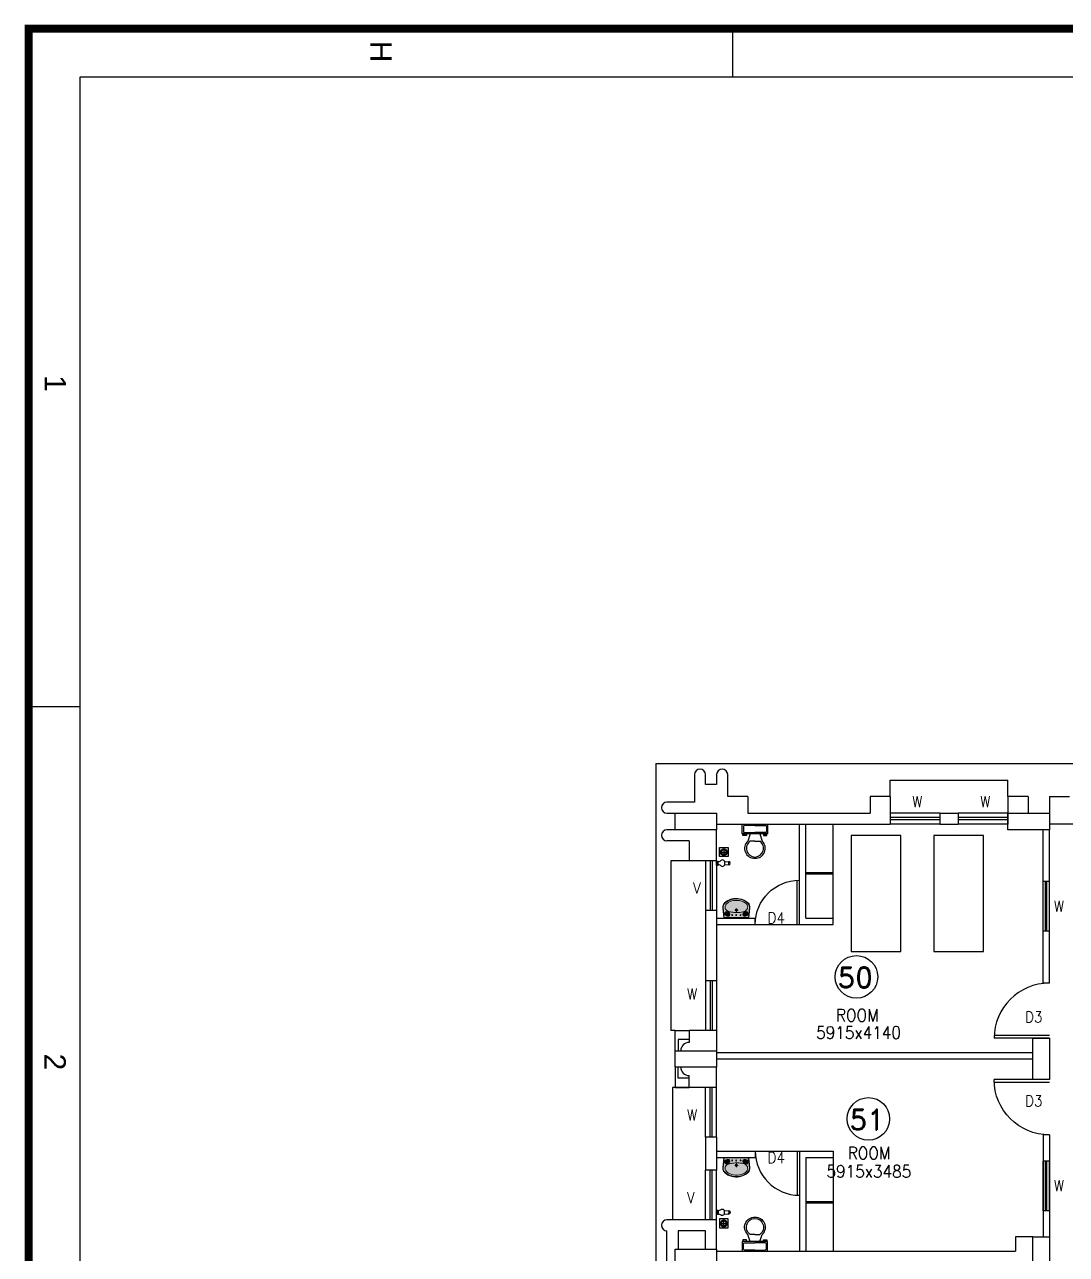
# Model space of a CAD drawing. Extents: x 10161149 to 10263331, y -3696053 to -3547728.
# Drawn here: x 10161149 to 10180030, y -3570020 to -3547728 of the extents above; entities that cross this region are included whole.
import ezdxf
from ezdxf.enums import TextEntityAlignment as Align

# ---------------------------------------------------------------- set-up
doc = ezdxf.new("R2010")
doc.units = 0
doc.header["$MEASUREMENT"] = 0
doc.linetypes.add('DASHED', pattern=[0.75, 0.5, -0.25])
for name, color, linetype in [('25', 6, 'CONTINUOUS'), ('35', 1, 'CONTINUOUS'), ('5', 3, 'CONTINUOUS'), ('COL', 2, 'CONTINUOUS'), ('DAS', 1, 'DASHED'), ('dim1', 5, 'CONTINUOUS'), ('DOOR', 31, 'CONTINUOUS'), ('EWC', 5, 'CONTINUOUS'), ('Exi. Walls', 170, 'CONTINUOUS'), ('floor trap', 9, 'CONTINUOUS'), ('Furn-Hat', 145, 'CONTINUOUS'), ('tap', 8, 'CONTINUOUS'), ('TITLE', 7, 'CONTINUOUS'), ('Toi-Euip', 8, 'CONTINUOUS'), ('TXW', 6, 'CONTINUOUS'), ('Window', 4, 'CONTINUOUS')]:
    doc.layers.add(name, color=color, linetype=linetype)
doc.layers.add('toi-fix', color=46, linetype='CONTINUOUS', lineweight=18)
doc.styles.add('RD', font='ROMAND')
doc.styles.add('ROMANS', font='arial.ttf')
doc.styles.get("Standard").update_dxf_attribs({"font": 'romans.shx'})

# ---------------------------------------------------------------- blocks, each defined once
blk = doc.blocks.new('WINP')
at = {"layer": 'Window'}
for p, q in [((0, 6.365134114227902e-16), (0, 1.000000000000001)), ((0, 1.000000000000001), (1, 1.000000000000001)), ((1, 3.916463507669389e-16), (1, 1.000000000000001)), ((0, 0.6000000000000001), (1, 0.6000000000000001)), ((-3.67327696038089e-17, 0.4), (1, 0.4)), ((0, 6.106226635438361e-16), (1, 6.106226635438361e-16))]:
    blk.add_line(p, q, dxfattribs=at)
blk = doc.blocks.new('DOORP')
at = {"layer": 'DOOR'}
for p, q in [((0, 0), (0, 1)), ((0.05, -1.224335303279256e-17), (0.05, 0.998749217771909))]:
    blk.add_line(p, q, dxfattribs=at)
at = {"layer": 'DOOR', "color": 145}
blk.add_arc((0, 0), 0.9999999999999999, 0, 90, dxfattribs=at)
blk = doc.blocks.new('A$C70ED7303')
at = {"layer": 'EWC', "color": 11}
for p, q in [((6.000533403494046e-12, -5.223975000327347e-05), (228.9619500003755, 0)), ((228.9619500003755, 0), (228.9619898020285, -174.4472000007208)), ((-228.9619500003635, -0.0001044803581799423), (6.000533403494046e-12, -5.223975000327347e-05)), ((-228.9619101987105, -174.4473044802209), (-228.9619500003635, -0.0001044803581799423)), ((228.9619898020285, -174.4472000007208), (-228.9619101987105, -174.4473044802209)), ((-218.05900746341, -207.1561569677045), (-218.0590024881497, -185.3502569683922)), ((-218.0590024881497, -185.3502569683922), (-174.4472024879159, -185.3502669189127)), ((-152.6413074630592, -207.1561718934853), (-218.05900746341, -207.1561569677045)), ((-207.1560201495432, -43.61190945515501), (-207.1560400501551, -130.8355094559445)), ((3.482639873197968e-05, -21.80605672033238), (-185.350115174166, -21.80601443104926)), ((-185.3501450252985, -152.6414144305172), (4.97526626119793e-06, -152.6414567206585)), ((-174.4472024879159, -185.3502669189127), (-174.4472000005003, -174.4473169188006)), ((-152.6413000003834, -174.4473218940608), (-152.6413074630592, -207.1561718934853)), ((-87.2236000000326, -174.447336819788), (-130.835429851828, -305.2827268696471)), ((3.482639873197968e-05, -21.80605672033238), (185.3501848269635, -21.80609900956186)), ((185.3501549754019, -152.641499009888), (4.97526626119793e-06, -152.6414567206585)), ((87.22359999961552, -174.4473766210119), (130.8353701487169, -305.2827865718585)), ((152.6412999999663, -174.4473915467927), (152.6412925372904, -207.1562415470753)), ((152.6412925372904, -207.1562415470753), (218.0589925376412, -207.1562564728561)), ((174.4471975126676, -185.3503465221114), (174.4472000000832, -174.4473965220529)), ((218.0589975129014, -185.3503564726319), (174.4471975126676, -185.3503465221114)), ((207.1560798518202, -43.61200398499268), (207.1560599507791, -130.835603984924)), ((218.0589925376412, -207.1562564728561), (218.0589975129014, -185.3503564726319)), ((-2.985155555634833e-05, -305.2827567202969), (-87.22362985159415, -305.2827368193095)), ((-2.985155555634833e-05, -305.2827567202969), (87.22357014848305, -305.282776621338))]:
    blk.add_line(p, q, dxfattribs=at)
for centre, major_axis, ratio, start_param, end_param in [((-188.0758570270506, -40.88617630902949), (13.62868786281259, -13.6286878628126), 0.9999999999849358, 2.214297248441547, 4.06888760253254), ((-188.075878172014, -133.5612513089901), (-13.62868786267857, -13.62868786267857), 0.9999999999935435, 5.355889867147175, 7.21048025609695), ((188.075917973679, -40.88626213108898), (13.62868786270283, -13.62868786270283), 0.9999999999824736, 0.6435009215914542, 2.498091275722788), ((188.0758968287157, -133.5613371319614), (-13.62868786272288, -13.62868786272288), 0.999999999994773, 0.6435009216339579, 2.498091310531587), ((-6.597821742008861, -436.1939729333156), (-127.6186902064172, -127.6186902064172), 0.9999999999989089, 4.686238771682319, 7.105145593641857), ((4.660018350247302, -435.4684103490054), (-112.6755550089313, -112.6755550089313), 0.9999999999990596, 4.541601543380946, 7.039318332197435), ((6.597702302305869, -436.1939759442706), (55.82237786120704, -171.6301905548494), 0.999999999998003, -0.3510187783968819, 2.067888042971704), ((-4.660137459553539, -435.4684082226125), (-112.675555008913, -112.675555008913), 0.9999999999995896, 0.8146628454771299, 3.312379633780082)]:
    blk.add_ellipse(centre, major_axis=major_axis, ratio=ratio, start_param=start_param, end_param=end_param, dxfattribs=at)
blk = doc.blocks.new('A$C0B5D0E53')
at = {"layer": 'tap', "color": 7}
for p, q in [((4.445435479283333e-05, 10.573620531708), (4.445435479283333e-05, 46.57346889621112)), ((4.445435479283333e-05, 46.57346889621112), (15.33337778772693, 46.57346889621112)), ((4.445435479283333e-05, 10.573620531708), (12.26671112101758, 10.57362053173711)), ((1.313357532024384, 45.04013556288555), (12.26671112101758, 45.04013556282734)), ((1.313357532024384, 12.10695386503357), (12.26671112101758, 12.10695386506268)), ((12.26671112101758, 10.57362053173711), (12.26671112101758, 46.57346889621112)), ((12.26671112101758, 10.67449791912804), (15.33337778766872, 10.67449791912804)), ((15.33337778766872, 10.67449791912804), (15.33337778772693, 46.57346889621112)), ((70.46607059543021, 45.3894145906379), (70.46607059543021, 11.85855222473037)), ((70.46607059543021, 40.97643249385874), (110.4971573225339, 44.70813547211583)), ((70.46607059543021, 16.17337361033424), (110.4971573225339, 12.22622628035606))]:
    blk.add_line(p, q, dxfattribs=at)
for centre, radius, start, end in [((2.52512851805659, 42.6731447855127), 2.659141640242157, 117.1099859102527, 161.7293408083483), ((2.52512851805659, 14.47394464240642), 2.659141640242157, 198.2706591916517, 242.8900140897473), ((8.139797557203565, 99.01944512792397), 56.16958083069882, 277.3580195587247, 310.421448851638), ((8.139797557203565, -41.77147831249749), 56.16958083069882, 49.57855114836194, 82.64198044127528), ((51.58583425759571, 36.69512989392388), 20.78590653689016, 24.72590983288771, 109.7543864605254), ((51.58583425759571, 20.5528369214444), 20.78590653689016, 250.2456135394746, 335.2740901671123), ((93.94008850597311, 28.46718087626505), 17.70308896633964, 301.8025015126058, 58.51861328581403), ((103.4522476165439, 28.46718087626505), 17.70308896633964, 293.4499636006171, 66.55003639938285)]:
    blk.add_arc(centre, radius, start, end, dxfattribs=at)
blk = doc.blocks.new('FT')
at = {"layer": 'floor trap', "color": 7}
for p, q in [((0, 40), (10.02494297996163, 40)), ((16.27494043242186, 40), (63.77492107115686, 40)), ((40.00608740579337, 16.25001715589315), (40.00608740579337, 63.74998284415342)), ((70.02491852361709, 40), (80, 40))]:
    blk.add_line(p, q, dxfattribs=at)
at = {"layer": 'floor trap', "color": 7, "ltscale": 100}
blk.add_lwpolyline([(80, 0), (0, 0), (0, 80), (80, 80)], close=True, dxfattribs=at)
at = {"layer": 'floor trap', "color": 7}
for radius in [29.99998777179615, 23.74999031933862, 21.87499108360136]:
    blk.add_circle((40.02493075169623, 40), radius, dxfattribs=at)
blk = doc.blocks.new('2')
at = {"layer": 'Furn-Hat'}
h = blk.add_hatch(color=200, dxfattribs=at)
h.set_gradient(color1=(176, 43, 238), color2=(222, 165, 248), one_color=1, tint=0.8100000023841858, name='SPHERICAL')
edge = h.paths.add_edge_path()
edge.add_ellipse((0.8267640947692553, 2.392495704742427), major_axis=(-0.0007236475456764727, 2.742273126066722), ratio=0.9999999990629688, start_angle=253.133332508505, end_angle=282.8458406847805)
edge.add_ellipse((0.6630729226432767, 2.276193694921491), major_axis=(0.001656458150426986, 2.869614795131969), ratio=0.9999999990619997, start_angle=226.9131471183794, end_angle=256.3530191583038, ccw=False)
edge.add_ellipse((1.974287773812164, 1.028560488598729), major_axis=(-0.0008307138277021746, 1.059833342311705), ratio=0.9999999990610006, start_angle=191.403028128364, end_angle=227.6151033209692, ccw=False)
edge.add_ellipse((1.948454743358515, 0.7876498658231792), major_axis=(-0.0008800421235206901, 0.8324114635515649), ratio=0.9999999990456756, start_angle=172.9435319978286, end_angle=196.700257022958, ccw=False)
edge.add_line((1.847068460661895, -0.03856465883333682), (1.305489050196229e-11, 0.1684642357401089))
edge.add_ellipse((-0.1456945498611115, 0.367373850049773), major_axis=(-3.748385084114117e-05, 0.246560205976677), ratio=0.9999999990620736, start_angle=216.212801868764, end_angle=239.0995381607533)
edge.add_line((0.06588833896817294, 0.2407854712776363), (1.914284635255089, 0.03360774606685474))
edge.add_ellipse((1.9842763607532, 0.8116841965562993), major_axis=(-0.0003026420907432173, 0.7812180955650045), ratio=0.9999999990578347, start_angle=174.8376071332009, end_angle=213.1866739082384)
edge.add_ellipse((1.819331479579188, 1.237025875637611), major_axis=(-0.001108405592560774, 1.231098520824583), ratio=0.9999999990620768, start_angle=208.7338597658249, end_angle=238.1069393047961)
edge.add_ellipse((1.346593281843455, 1.893037239799565), major_axis=(-0.001799171285892815, 2.002596256427108), ratio=0.9999999990640592, start_angle=229.2631274270791, end_angle=252.9591426706804)
edge.add_ellipse((0.4519323219943397, 2.434582386130745), major_axis=(-0.0001307357291535463, 3.027336191905829), ratio=0.9999999990627662, start_angle=248.1478283175062, end_angle=293.8024620768662)
edge.add_ellipse((0.6746609348468506, 2.610167817587307), major_axis=(0.0002834522696187403, 2.753594745255368), ratio=0.9999999990631827, start_angle=292.3385592313138, end_angle=313.7885831911514)
edge.add_ellipse((1.960015433471625, 3.884758947605513), major_axis=(0.00113659472365721, 0.944190026248696), ratio=0.9999999990617516, start_angle=311.9794650896607, end_angle=362.8451795209185)
edge.add_line((1.914283541585528, 4.827841495165828), (0.06136696240423878, 4.620156257303663))
edge.add_ellipse((-0.2229403835695487, 4.442855920383941), major_axis=(0.0002468031325943121, 0.3350612118434335), ratio=0.9999999990645089, start_angle=301.9907790414172, end_angle=318.3315752779819)
edge.add_line((-1.032356854441495e-06, 4.692984131874746), (1.847067333585793, 4.900013869332374))
edge.add_ellipse((1.978719596241342, 3.914083560073994), major_axis=(-0.0002056846963521793, 0.9946812810298433), ratio=0.9999999990624655, start_angle=311.37128657993907, end_angle=367.5939230084927, ccw=False)
edge.add_ellipse((0.597236823227959, 2.544288509303979), major_axis=(-0.0008602356537908236, 2.939005227523768), ratio=0.9999999990625293, start_angle=278.9602710234773, end_angle=313.5986950556329, ccw=False)
h = blk.add_hatch(color=200, dxfattribs=at)
h.set_gradient(color1=(176, 43, 238), color2=(222, 165, 248), one_color=1, tint=0.8100000023841858, name='INVCYLINDER')
edge = h.paths.add_edge_path()
edge.add_ellipse((-0.1456945498611115, 0.367373850049773), major_axis=(-3.748385084114117e-05, 0.246560205976677), ratio=0.9999999990620736, start_angle=239.0995381607533, end_angle=258.8461705530769, ccw=False)
edge.add_line((0.06588833896817294, 0.2407854712776363), (-1.817567479855953e-08, 0.2481705758369981))
edge.add_line((-1.817683894110224e-08, 0.2481705758369981), (-1.014179766096319e-06, 4.613277791777856))
edge.add_line((-1.014178601943101e-06, 4.613277791777856), (0.06136696240307454, 4.620156257303662))
edge.add_ellipse((-0.2229403835695487, 4.442855920383941), major_axis=(0.0002468031325943121, 0.3350612118434335), ratio=0.9999999990645089, start_angle=279.6211807231378, end_angle=301.9907790414172, ccw=False)
edge.add_line((0.1074492131117877, 4.498612451816211), (0.09621571904422305, 0.3197150809712213))
h = blk.add_hatch(color=201, dxfattribs=at)
h.set_gradient(color1=(213, 142, 246), color2=(222, 165, 248), one_color=1, tint=0.8100000023841858, name='SPHERICAL')
edge = h.paths.add_edge_path()
edge.add_ellipse((-0.2229403835695487, 4.442855920383941), major_axis=(0.0002468031325943121, 0.3350612118434335), ratio=0.9999999990645089, start_angle=279.6211807231379, end_angle=301.9907790414172)
edge.add_line((0.06136696240307454, 4.620156257340915), (1.914283541584364, 4.82784149520308))
edge.add_ellipse((1.960015433471625, 3.884758947605513), major_axis=(0.00113659472365721, 0.944190026248696), ratio=0.9999999990617516, start_angle=311.97946508966066, end_angle=362.8451795209184, ccw=False)
edge.add_ellipse((0.6746609348468506, 2.610167817587307), major_axis=(0.0002834522696187403, 2.753594745255368), ratio=0.9999999990631827, start_angle=292.3385592313138, end_angle=313.78858319115136, ccw=False)
edge.add_ellipse((0.4519323219943397, 2.434582386130745), major_axis=(-0.0001307357291535463, 3.027336191905829), ratio=0.9999999990627662, start_angle=248.1478283175062, end_angle=293.8024620768662, ccw=False)
edge.add_ellipse((1.346593281843455, 1.893037239799565), major_axis=(-0.001799171285892815, 2.002596256427108), ratio=0.9999999990640592, start_angle=229.263127427079, end_angle=252.9591426706804, ccw=False)
edge.add_ellipse((1.819331479579188, 1.237025875637611), major_axis=(-0.001108405592560774, 1.231098520824583), ratio=0.9999999990620768, start_angle=208.7338597658249, end_angle=238.1069393047961, ccw=False)
edge.add_ellipse((1.9842763607532, 0.8116841965562993), major_axis=(-0.0003026420907432173, 0.7812180955650045), ratio=0.9999999990578347, start_angle=174.8376071332009, end_angle=213.1866739082384, ccw=False)
edge.add_line((1.914284635263238, 0.03360774602960204), (0.06588833897632207, 0.2407854712403836))
edge.add_ellipse((-0.1456945498611115, 0.367373850049773), major_axis=(-3.748385084114117e-05, 0.246560205976677), ratio=0.9999999990620736, start_angle=239.0995381607533, end_angle=258.8461705530769)
edge.add_line((0.09621571904305891, 0.3197150810084741), (0.1074492131106235, 4.498612451816211))
edge = h.paths.add_edge_path(flags=16)
edge.add_ellipse((0.5440112942867033, 1.676973877923857), major_axis=(0.0001644378686326989, 0.06430142401346688), ratio=0.999999999067603, start_angle=0, end_angle=360, ccw=False)
edge = h.paths.add_edge_path(flags=16)
edge.add_ellipse((0.7477191815481062, 0.7697627848408524), major_axis=(0.0009286149019000473, 0.4922084943011129), ratio=0.9999999990635076, start_angle=372.9151485620009, end_angle=415.0496132851219)
edge.add_ellipse((0.6617962966989751, 0.9285495261124641), major_axis=(5.631572358934797e-05, 0.3403534243817149), ratio=0.9999999990651804, start_angle=68.65335779280646, end_angle=118.0902800588127)
edge.add_ellipse((1.549701344020648, 1.191119032578847), major_axis=(-0.003142874449099792, 1.26116482042162), ratio=0.9999999990609326, start_angle=109.4436355180285, end_angle=129.2589803543521)
edge.add_ellipse((0.7599829847309743, 0.4839748684711225), major_axis=(-8.636125538440276e-05, 0.2070603956562448), ratio=0.9999999990667291, start_angle=116.7851616797295, end_angle=207.4853031237518)
edge.add_ellipse((0.6765025765020423, 0.8403388304285098), major_axis=(0.002632051141824525, 0.5689389002567135), ratio=0.9999999990659518, start_angle=198.6154872184709, end_angle=235.2981651282966)
edge.add_ellipse((1.005036984517002, 0.6279357789478635), major_axis=(-1.466522026661179e-05, 0.1785550861087259), ratio=0.9999999990636369, start_angle=230.4595068296146, end_angle=309.5311198403203)
edge.add_arc((1.204615538449949, 0.8012620577982958), 0.08595398307699645, 143.8926271132418, 223.9597004996387, ccw=False)
edge.add_arc((1.214543142061671, 0.8157258487142021), 0.08723186958271077, 59.67127319993671, 155.4895676239624, ccw=False)
edge.add_ellipse((2.732803108613198, 1.671795867422889), major_axis=(0.0008780533624863963, 1.668205676267844), ratio=0.9999999990637894, start_angle=108.7156342934096, end_angle=120.4399420368261)
edge.add_ellipse((2.027698127108367, 1.148169141749225), major_axis=(0.0004944713530120866, 0.8006716813286798), ratio=0.999999999063495, start_angle=113.65407277174, end_angle=156.3424427328877)
edge.add_ellipse((1.913386139297135, 1.338817229906398), major_axis=(-0.0004982425085876948, 0.9468329574941902), ratio=0.999999999059805, start_angle=167.3152340882158, end_angle=194.3844194307023)
edge.add_ellipse((1.732621604001828, 1.610669880288017), major_axis=(0.002391630836978232, 1.259711035371299), ratio=0.9999999990628898, start_angle=199.4141846837372, end_angle=242.3112939225269)
edge.add_ellipse((0.7267676789537084, 2.299990627469775), major_axis=(0.0001011052003610125, 2.474958749739218), ratio=0.9999999990624516, start_angle=238.9459505242081, end_angle=269.4836152287846)
edge.add_ellipse((0.2328663176533418, 2.477130294891351), major_axis=(0.0004071034084577134, 2.975457391706868), ratio=0.9999999990639052, start_angle=266.1624642992974, end_angle=294.5971415108575)
edge.add_ellipse((1.640646417415915, 3.199122887404897), major_axis=(-0.002089227381880892, 1.396704680691564), ratio=0.9999999990631531, start_angle=291.6010737936614, end_angle=328.0539774746343)
edge.add_ellipse((1.997707925844213, 3.786499866808081), major_axis=(-7.261423017349723e-05, 0.7093823778531407), ratio=0.9999999990631286, start_angle=327.5860853092655, end_angle=383.2162034276088)
edge.add_ellipse((2.181581453628808, 3.443257223109039), major_axis=(0.0002193765154406863, 1.097832725397983), ratio=0.9999999990629432, start_angle=384.9893341861172, end_angle=432.0066295985881)
edge.add_arc((1.206823593429514, 4.059579771200438), 0.07731725744414794, 202.0693334113683, 284.8477376471978, ccw=False)
edge.add_arc((1.204614790057754, 4.08118223138364), 0.0859539830772522, 136.040325646629, 216.1073990336454, ccw=False)
edge.add_ellipse((1.005036157029909, 4.254508419113472), major_axis=(1.459302533040202e-05, 0.1785550861146413), ratio=0.9999999990636274, start_angle=230.4688831401729, end_angle=309.5404961508785)
edge.add_ellipse((0.6765018459446752, 4.042105217764397), major_axis=(-0.002632442609596036, 0.5689388984455336), ratio=0.9999999990659523, start_angle=304.7018215952177, end_angle=341.3844995050433)
edge.add_ellipse((0.7599820915460592, 4.398469217719746), major_axis=(-0.0002864324686673862, 0.2070602155518634), ratio=0.99999999905984, start_angle=332.4115670789097, end_angle=423.1117085231481)
edge.add_ellipse((1.549700773539005, 3.691325414033857), major_axis=(0.01145990734935846, 1.261116668865441), ratio=0.9999999990522932, start_angle=411.1189014428681, end_angle=430.9342462788889)
edge.add_ellipse((0.6617956063933698, 3.953894515337668), major_axis=(-5.644059695783783e-05, 0.3403534243610302), ratio=0.9999999990651818, start_angle=61.90972506657158, end_angle=111.3466473325778)
edge.add_ellipse((0.7477184187832763, 4.112681295873839), major_axis=(0.002649442716511489, 0.4922022395709495), ratio=0.999999999059398, start_angle=125.366919286039, end_angle=167.501384009786)
edge.add_ellipse((0.7266626446649911, 3.939091143759213), major_axis=(-0.0003037956885879723, 0.3187758569998386), ratio=0.9999999990641106, start_angle=163.9108470862224, end_angle=209.8662887582609)
edge.add_ellipse((1.142843469451407, 3.587180979216724), major_axis=(-0.001652690773774725, 0.2680569564323125), ratio=0.9999999990657645, start_angle=387.91826916600223, end_angle=433.26073856533606, ccw=False)
edge.add_ellipse((1.06504138375888, 3.768087578306224), major_axis=(-7.937914170762439e-06, 0.07390530046687428), ratio=0.9999999990641388, start_angle=281.3136026867552, end_angle=401.69548867060246, ccw=False)
edge.add_ellipse((2.181581453628808, 3.443257223109039), major_axis=(0.0002193765154406863, 1.097832725397983), ratio=0.9999999990629432, start_angle=432.0066295985881, end_angle=441.9912440748598)
edge.add_ellipse((3.972761201480336, 2.888033351378783), major_axis=(-0.003374182949954969, 2.964165605787279), ratio=0.9999999990713982, start_angle=436.1080481764549, end_angle=445.7026934827687)
edge.add_ellipse((8.303598952381945, 2.398939038703496), major_axis=(0.0008588796118979478, 7.321221362810946), ratio=0.9999999990621466, start_angle=444.4585083292911, end_angle=449.7636023480994)
edge.add_ellipse((8.982358600909414, 2.776491679029809), major_axis=(0.008309541538271037, 8.007410737426023), ratio=0.9999999990717993, start_angle=92.53946502863974, end_angle=98.836711979164)
edge.add_ellipse((2.732803108613198, 1.671795867422889), major_axis=(0.0008780533624863963, 1.668205676267844), ratio=0.9999999990637894, start_angle=94.05823889608195, end_angle=108.7156342934096)
edge.add_ellipse((1.067671257726842, 1.127158473583244), major_axis=(-0.0003333899311272333, 0.08546349320685821), ratio=0.9999999990539822, start_angle=142.4726195921587, end_angle=276.62386411713067, ccw=False)
edge.add_ellipse((1.142843992405331, 1.295263281802018), major_axis=(0.001652577851930586, 0.2680569571285023), ratio=0.9999999990657722, start_angle=106.73926344502561, end_angle=152.0817328443594, ccw=False)
edge.add_ellipse((0.7266633282068662, 0.9433529272697236), major_axis=(-0.0009848696731216402, 0.3187744803614004), ratio=0.9999999990741105, start_angle=329.90211650623, end_angle=375.8575581777364)
edge = h.paths.add_edge_path(flags=16)
edge.add_ellipse((0.5440111236393037, 2.424847452903444), major_axis=(0.0008206511774372391, 0.06429639726779764), ratio=0.9999999990673114, start_angle=0, end_angle=360, ccw=False)
edge = h.paths.add_edge_path(flags=0)
edge.add_ellipse((1.433324727484943, 2.43964829147076), major_axis=(7.291671111630339e-05, 0.2155658662862026), ratio=0.9999999990630218, start_angle=0, end_angle=360, ccw=False)
edge = h.paths.add_edge_path(flags=0)
edge.add_ellipse((1.433324727484943, 2.43964829147076), major_axis=(-0.0005750505080162915, 0.1547644880933211), ratio=0.9999999990672376, start_angle=0, end_angle=360, ccw=False)
edge = h.paths.add_edge_path(flags=0)
edge.add_ellipse((1.433324727484943, 2.43964829147076), major_axis=(-4.945456721100191e-05, 0.1087040075667457), ratio=0.9999999990682813, start_angle=0, end_angle=360, ccw=False)
edge = h.paths.add_edge_path(flags=16)
edge.add_ellipse((0.5440109428253541, 3.217293538714088), major_axis=(0.0001644378686326989, 0.06430142401346688), ratio=0.999999999067603, start_angle=0, end_angle=360, ccw=False)
h = blk.add_hatch(color=254, dxfattribs=at)
h.set_gradient(color1=(234, 198, 250), color2=(223, 166, 247), one_color=1, tint=0.8100000023841858, name='SPHERICAL')
edge = h.paths.add_edge_path()
edge.add_ellipse((1.06504138375888, 3.768087578306224), major_axis=(-7.937914170762427e-06, 0.07390530046687421), ratio=0.9999999990641388, start_angle=281.3136026867551, end_angle=401.6954886706025)
edge.add_ellipse((1.142843469451407, 3.587180979216724), major_axis=(-0.001652690773774725, 0.2680569564323125), ratio=0.9999999990657645, start_angle=387.9182691660022, end_angle=433.2607385653361)
edge.add_ellipse((0.7266626446649911, 3.939091143759213), major_axis=(-0.0003037956885879723, 0.3187758569998386), ratio=0.9999999990641106, start_angle=163.9108470862224, end_angle=209.8662887582609, ccw=False)
edge.add_ellipse((0.7477184187832763, 4.112681295873839), major_axis=(0.002649442716511489, 0.4922022395709495), ratio=0.999999999059398, start_angle=125.366919286039, end_angle=167.501384009786, ccw=False)
edge.add_ellipse((0.6617956063933698, 3.953894515337668), major_axis=(-5.644059695783783e-05, 0.3403534243610302), ratio=0.9999999990651818, start_angle=61.90972506657158, end_angle=111.34664733257779, ccw=False)
edge.add_ellipse((1.549700773539005, 3.691325414033857), major_axis=(0.01145990734935846, 1.261116668865441), ratio=0.9999999990522932, start_angle=411.1189014428681, end_angle=430.93424627888896, ccw=False)
edge.add_ellipse((0.7599820915460592, 4.398469217719746), major_axis=(-0.0002864324686673862, 0.2070602155518634), ratio=0.99999999905984, start_angle=332.4115670789097, end_angle=423.1117085231481, ccw=False)
edge.add_ellipse((0.6765018459446752, 4.042105217764397), major_axis=(-0.002632442609596036, 0.5689388984455336), ratio=0.9999999990659523, start_angle=304.70182159521767, end_angle=341.3844995050433, ccw=False)
edge.add_ellipse((1.005036157029909, 4.254508419113472), major_axis=(1.459302533040202e-05, 0.1785550861146413), ratio=0.9999999990636274, start_angle=230.4688831401729, end_angle=309.5404961508785, ccw=False)
edge.add_arc((1.204614790057754, 4.08118223138364), 0.0859539830772522, 136.040325646629, 216.1073990336455)
edge.add_arc((1.206823593429514, 4.059579771200438), 0.07731725744414794, 202.0693334113683, 284.8477376471978)
edge.add_ellipse((2.181581453628808, 3.443257223109039), major_axis=(0.0002193765154406863, 1.097832725397983), ratio=0.9999999990629432, start_angle=384.9893341861172, end_angle=432.0066295985881)
h = blk.add_hatch(color=254, dxfattribs=at)
h.set_gradient(color1=(234, 198, 250), color2=(223, 166, 247), one_color=1, tint=0.8100000023841858, name='SPHERICAL')
edge = h.paths.add_edge_path()
edge.add_ellipse((1.640646417415915, 3.199122887404897), major_axis=(-0.002089227381880892, 1.396704680691564), ratio=0.9999999990631531, start_angle=291.6010737936614, end_angle=328.0539774746343)
edge.add_ellipse((0.2328663176533418, 2.477130294891351), major_axis=(0.0004071034084577134, 2.975457391706868), ratio=0.9999999990639052, start_angle=266.1624642992974, end_angle=294.5971415108575, ccw=False)
edge.add_ellipse((0.7267676789537084, 2.299990627469775), major_axis=(0.0001011052003610125, 2.474958749739218), ratio=0.9999999990624516, start_angle=238.94595052420811, end_angle=269.48361522878463, ccw=False)
edge.add_ellipse((1.732621604001828, 1.610669880288017), major_axis=(0.00239163083697823, 1.259711035371298), ratio=0.9999999990628898, start_angle=199.4141846837372, end_angle=242.3112939225269, ccw=False)
edge.add_ellipse((1.913386139297135, 1.338817229906398), major_axis=(-0.0004982425085876948, 0.9468329574941902), ratio=0.999999999059805, start_angle=167.3152340882158, end_angle=194.3844194307023, ccw=False)
edge.add_ellipse((2.027698127108367, 1.148169141749225), major_axis=(0.0004944713530120866, 0.8006716813286798), ratio=0.999999999063495, start_angle=113.65407277174, end_angle=156.3424427328877, ccw=False)
edge.add_ellipse((2.732803108613198, 1.671795867422889), major_axis=(0.0008780533624863963, 1.668205676267844), ratio=0.9999999990637894, start_angle=94.05823889608189, end_angle=120.43994203682601, ccw=False)
edge.add_ellipse((8.982358600909414, 2.776491679029809), major_axis=(0.008309541538271037, 8.007410737426023), ratio=0.9999999990717993, start_angle=92.53946502863982, end_angle=98.83671197916402, ccw=False)
edge.add_ellipse((8.303598952381945, 2.398939038703496), major_axis=(0.0008588796118979472, 7.321221362810942), ratio=0.9999999990621465, start_angle=444.458508329291, end_angle=449.76360234809937, ccw=False)
edge.add_ellipse((3.972761201480336, 2.888033351378783), major_axis=(-0.003374182949954969, 2.964165605787279), ratio=0.9999999990713982, start_angle=436.10804817645493, end_angle=445.70269348276867, ccw=False)
edge.add_ellipse((2.181581453628808, 3.443257223109039), major_axis=(0.0002193765154406863, 1.097832725397983), ratio=0.9999999990629432, start_angle=384.9893341861173, end_angle=441.9912440748599, ccw=False)
edge.add_ellipse((1.997707925844213, 3.786499866808081), major_axis=(-7.261423017349723e-05, 0.7093823778531407), ratio=0.9999999990631286, start_angle=327.58608530926546, end_angle=383.2162034276087, ccw=False)
edge = h.paths.add_edge_path(flags=16)
edge.add_ellipse((1.433324727484943, 2.43964829147076), major_axis=(7.291671111630339e-05, 0.2155658662862026), ratio=0.9999999990630218, start_angle=0, end_angle=360, ccw=False)
edge = h.paths.add_edge_path(flags=0)
edge.add_ellipse((1.433324727484943, 2.43964829147076), major_axis=(-0.0005750505080162901, 0.1547644880933209), ratio=0.9999999990672379, start_angle=0, end_angle=360, ccw=False)
edge = h.paths.add_edge_path(flags=0)
edge.add_ellipse((1.433324727484943, 2.43964829147076), major_axis=(-4.945456721100191e-05, 0.1087040075667457), ratio=0.9999999990682813, start_angle=0, end_angle=360, ccw=False)
h = blk.add_hatch(color=254, dxfattribs=at)
h.set_gradient(color1=(234, 198, 250), color2=(223, 166, 247), one_color=1, tint=0.8100000023841858, name='SPHERICAL')
edge = h.paths.add_edge_path()
edge.add_ellipse((1.549701344020648, 1.191119032578847), major_axis=(-0.003142874449099792, 1.26116482042162), ratio=0.9999999990609326, start_angle=109.4436355180285, end_angle=129.2589803543521)
edge.add_ellipse((0.7599829847309743, 0.4839748684711225), major_axis=(-8.636125538440276e-05, 0.2070603956562448), ratio=0.9999999990667291, start_angle=116.7851616797295, end_angle=207.4853031237518)
edge.add_ellipse((0.6765025765020423, 0.8403388304285098), major_axis=(0.002632051141824525, 0.5689389002567135), ratio=0.9999999990659518, start_angle=198.6154872184709, end_angle=235.2981651282966)
edge.add_ellipse((1.005036984517002, 0.6279357789478635), major_axis=(-1.466522026661179e-05, 0.1785550861087259), ratio=0.9999999990636369, start_angle=230.4595068296146, end_angle=309.5311198403203)
edge.add_arc((1.204615538449949, 0.8012620577982958), 0.08595398307699645, 143.8926271132418, 223.9597004996387, ccw=False)
edge.add_arc((1.214543142061671, 0.8157258487142021), 0.08723186958271077, 59.67127319993671, 155.4895676239624, ccw=False)
edge.add_ellipse((2.732803108613198, 1.671795867422889), major_axis=(0.0008780533624863963, 1.668205676267844), ratio=0.9999999990637894, start_angle=108.71563429340961, end_angle=120.43994203682601, ccw=False)
edge.add_ellipse((1.067671257726842, 1.127158473583244), major_axis=(-0.0003333899311272333, 0.08546349320685821), ratio=0.9999999990539822, start_angle=142.4726195921587, end_angle=276.62386411713067, ccw=False)
edge.add_ellipse((1.142843992405331, 1.295263281802018), major_axis=(0.001652577851930586, 0.2680569571285023), ratio=0.9999999990657722, start_angle=106.73926344502561, end_angle=152.0817328443594, ccw=False)
edge.add_ellipse((0.7266633282068662, 0.9433529272697236), major_axis=(-0.0009848696731216402, 0.3187744803614004), ratio=0.9999999990741105, start_angle=329.90211650623, end_angle=375.8575581777364)
edge.add_ellipse((0.7477191815481062, 0.7697627848408524), major_axis=(0.0009286149019000473, 0.4922084943011129), ratio=0.9999999990635076, start_angle=372.9151485620009, end_angle=415.0496132851219)
edge.add_ellipse((0.6617962966989751, 0.9285495261124641), major_axis=(5.631572358934797e-05, 0.3403534243817149), ratio=0.9999999990651804, start_angle=68.65335779280646, end_angle=118.0902800588127)
at = {"layer": 'toi-fix', "color": 7}
for p, q in [((-1.032366167667242e-06, 4.692984131874747), (1.847067333277292, 4.900013869332374)), ((-1.014178601943101e-06, 4.613277791777858), (1.914283541557588, 4.827841495165828)), ((1.18909362570008e-11, 0.1684642357401089), (-1.032366167667242e-06, 4.692984131874747)), ((0.09621571904305891, 0.319715081045727), (0.1074492131117877, 4.498612451778959)), ((0.666934977169384, 3.217293566765525), (0.3940080784310205, 3.217293504515924)), ((0.7189965681384797, 2.424847492838556), (0.39400825924497, 2.42484741870528)), ((0.5440109152093117, 3.338281626591717), (0.5440109750863682, 3.07587136045311)), ((0.5440110960267536, 2.545835540818326), (0.5440111559014819, 2.283425274642465)), ((1.733977783065269, 2.439648360090608), (1.120109296873205, 2.439648220019693)), ((1.433324796523885, 2.137074811497988), (1.433324658865095, 2.740357100891221)), ((-1.817683894110224e-08, 0.2481705758369981), (1.914284635477442, 0.03360774602960204)), ((1.18909362570008e-11, 0.1684642357401089), (1.847068460131041, -0.03856465875883108)), ((0.7189967387858792, 1.676973917858969), (0.3940084298923694, 1.676973843762945)), ((0.5440112666729889, 1.797961965838739), (0.5440113265477172, 1.535551699662878))]:
    blk.add_line(p, q, dxfattribs=at)
at = {"layer": 'toi-fix', "color": 7, "extrusion": (0, 0, -1)}
for centre, major_axis, ratio, start_param, end_param in [((-0.2229403835695487, 4.442855920383941), (0.0002468031325943121, 0.3350612118434336), 0.9999999990645073, 0.7272512055186189, 1.402875045246733), ((1.549700773539005, 3.691325414033858), (0.01145990734935844, 1.261116668865437), 0.999999999052295, -1.238036149987148, -0.892193140180528), ((0.7599820915460592, 4.398469217719747), (-0.0002864324686673862, 0.2070602155518634), 0.9999999990598404, -1.101507110287902, 0.4815089899386233), ((1.978719596241342, 3.914083560073994), (-0.0002056846963521722, 0.9946812810298115), 0.9999999990624638, -0.132538959641151, 0.8487311601888154), ((1.960015433471625, 3.884758947605514), (0.001136594723657208, 0.944190026248695), 0.9999999990617484, -0.04965775045034149, 0.838116442754302), ((0.6746609348468506, 2.610167817587307), (0.0002834522696187403, 2.753594745255368), 0.999999999063182, 0.8065413753258599, 1.180914918056697), ((0.597236823227959, 2.544288509303979), (-0.0008602356537908274, 2.939005227523795), 0.9999999990625259, 0.8098555485011296, 1.414410095564176), ((0.6617956063933698, 3.953894515337668), (-5.644059695783801e-05, 0.3403534243610314), 0.9999999990651816, 4.339819700169142, 5.202656765763447), ((0.5440111236393037, 2.424847452903445), (0.0008206511774372389, 0.06429639726779762), 0.9999999990673114, 3.128829554497219, 9.412014861676806), ((0.7266626446649911, 3.939091143759214), (-0.0003037956885879718, 0.3187758569998352), 0.9999999990641104, 2.620327579406771, 3.422401345792051), ((8.303598952381945, 2.398939038703496), (0.0008588796118979374, 7.321221362810847), 0.9999999990621465, -1.566670409425247, -1.474079051669184), ((1.06504138375888, 3.768087578306224), (-7.937914170762297e-06, 0.07390530046687295), 0.9999999990641394, -0.7277235605300061, 1.373336709648542), ((2.181581453628808, 3.44325722310904), (0.0002193765154406861, 1.097832725397984), 0.9999999990629453, -1.431017166912597, -0.4361461594289235), ((1.204614790057754, 4.081182231383641), (-0.06077865817202554, 0.06077863043580883), 0.9999999999987547, 4.867594374487638, 6.265028427527004), ((1.206823593429514, 4.059579771200438), (0.054671544566872, 0.05467156951613122), 0.99999999999173, 2.097052809950459, 3.541808513412504), ((1.005036157029909, 4.254508419113473), (1.459302533040201e-05, 0.1785550861146413), 0.9999999990636335, 0.8806844810899221, 2.260744472989521), ((1.433324727484943, 2.439648291470761), (-0.0005750505080162836, 0.1547644880933179), 0.9999999990672387, 3.145308057272057, 9.428493364451644), ((0.2328663176533418, 2.477130294891351), (0.0004071034084577146, 2.975457391706877), 0.9999999990639035, 1.141495220851461, 1.637773959934984), ((0.4519323219943397, 2.434582386130745), (-0.0001307357291535464, 3.02733619190584), 0.9999999990627628, 1.155364993472493, 1.952188671365483), ((0.6617962966989751, 0.9285495261124643), (5.631572358934794e-05, 0.340353424381715), 0.9999999990651818, 4.222121105551102, 5.084958171145407), ((0.7477191815481062, 0.7697627848408526), (0.0009286149019000453, 0.4922084943011137), 0.9999999990635117, -0.9607970037749889, -0.2254118657911264), ((1.549701344020648, 1.191119032578847), (-0.003142874449099797, 1.261164820421623), 0.9999999990609324, 4.027190512225475, 4.373033522037379), ((0.7266633282068662, 0.9433529272697239), (-0.0009848696731216385, 0.3187744803614005), 0.9999999990741114, -0.2767666015280525, 0.5253071648479413), ((1.142843992405331, 1.295263281802018), (0.001652577851930584, 0.2680569571285024), 0.9999999990657693, 3.628858336907115, 4.420233718910265), ((1.204615538449949, 0.8012620577982961), (-0.06077865817184471, 0.06077863043562801), 0.9999999999933438, 4.730545860046878, 6.127979913075431), ((1.214543142061671, 0.8157258487142023), (0.06168223244322678, 0.06168226059180058), 0.9999999999973249, 4.354778791210546, 6.027123512555119), ((1.005036984517002, 0.6279357789478637), (-1.466522026661179e-05, 0.178555086108726), 0.9999999990636349, 0.8808481285808534, 2.260908120480452), ((1.732621604001828, 1.610669880288017), (0.002391630836978198, 1.259711035371275), 0.9999999990628898, 2.054055413463766, 2.802751209268325), ((0.6630729226432767, 2.276193694921492), (0.001656458150426986, 2.869614795131971), 0.999999999062, 1.808981075439083, 2.322803773901582), ((1.948454743358515, 0.7876498658231794), (-0.00088004212352069, 0.832411463551565), 0.9999999990456756, 2.85011818260987, 3.26475125378931)]:
    blk.add_ellipse(centre, major_axis=major_axis, ratio=ratio, start_param=start_param, end_param=end_param, dxfattribs=at)
at = {"layer": 'toi-fix', "color": 7, "extrusion": (0, 0, -0.9999999999999999)}
for centre, major_axis, ratio, start_param, end_param in [((0.6765018459446752, 4.042105217764398), (-0.002632442609596036, 0.5689388984455336), 0.9999999990659562, 0.3249017755436283, 0.9651352835186775), ((1.997707925844213, 3.786499866808082), (-7.26142301734972e-05, 0.7093823778531406), 0.9999999990631282, -0.4051991896245652, 0.5657295348138769), ((1.142843469451407, 3.587180979216725), (-0.00165269077377473, 0.2680569564323129), 0.9999999990657695, -1.278641100407901, -0.4872657184047504), ((8.982358600909414, 2.776491679029809), (0.00830954153827073, 8.007410737425701), 0.9999999990717979, 4.558159261297853, 4.668066954395674), ((1.433324727484943, 2.439648291470761), (-4.945456721100188e-05, 0.1087040075667456), 0.9999999990682839, 3.142047372431534, 9.42523267961112), ((1.640646417415915, 3.199122887404897), (-0.0020892273818808, 1.396704680691526), 0.9999999990631524, 0.557563275983906, 1.193786467129243), ((0.7267676789537084, 2.299990627469776), (0.0001011052003610123, 2.474958749739208), 0.999999999062454, 1.579808941259762, 2.112791736224685), ((0.8267640947692553, 2.392495704742427), (-0.0007236475456764535, 2.742273126066645), 0.9999999990629689, 1.346594111658834, 1.865175208360578), ((-0.1456945498611115, 0.367373850049773), (-3.748385084114105e-05, 0.2465602059766754), 0.9999999990620746, 1.765467374849603, 2.509560029607506), ((0.7599829847309743, 0.4839748684711225), (-8.636125538440276e-05, 0.2070603956562448), 0.9999999990667298, 2.661883618171641, 4.244899718394396), ((2.732803108613198, 1.67179586742289), (0.0008780533624863974, 1.668205676267846), 0.99999999906379, 4.181111767725846, 4.64155934981556), ((2.027698127108367, 1.148169141749225), (0.000494471353012089, 0.8006716813286826), 0.9999999990634951, 3.554494920880015, 4.299547529011486), ((1.913386139297135, 1.338817229906398), (-0.0004982425085876935, 0.9468329574941895), 0.999999999059804, 2.890537173536189, 3.362983583595168), ((1.974287773812164, 1.028560488598729), (-0.0008307138277021742, 1.059833342311703), 0.9999999990610001, 2.310552326961595, 2.942572268052314), ((1.819331479579188, 1.237025875637611), (-0.001108405592560726, 1.23109852082453), 0.9999999990620766, 2.127435244464596, 2.640092193869822)]:
    blk.add_ellipse(centre, major_axis=major_axis, ratio=ratio, start_param=start_param, end_param=end_param, dxfattribs=at)
at = {"layer": 'toi-fix', "color": 7, "extrusion": (0, 0, -0.9999999999999998)}
for centre, major_axis, ratio, start_param, end_param in [((0.7477184187832763, 4.112681295873839), (0.002649442716511488, 0.4922022395709496), 0.9999999990594017, 3.359734654561439, 4.095119792556227), ((0.5440109428253541, 3.217293538714089), (0.0001644378686326988, 0.06430142401346683), 0.9999999990676027, 3.139035133522955, 9.422220440702542), ((3.972761201480336, 2.888033351378783), (-0.003374182949954976, 2.964165605787299), 0.9999999990713978, -1.4957941791018, -1.328336027945605), ((1.433324727484943, 2.439648291470761), (7.29167111163033e-05, 0.2155658662862022), 0.9999999990630222, 3.141254168206213, 9.4244394753858), ((0.5440112942867033, 1.676973877923857), (0.0001644378686326988, 0.06430142401346683), 0.9999999990676027, 3.139035133522955, 9.422220440702542), ((0.6765025765020423, 0.84033883042851), (0.002632051141824443, 0.5689389002566946), 0.9999999990659528, 2.176457601789505, 2.816691109764555), ((1.067671257726842, 1.127158473583244), (-0.0003333899311272334, 0.08546349320685825), 0.9999999990539818, 1.455188088746259, 3.796569001355036), ((1.9842763607532, 0.8116841965562993), (-0.0003026420907432175, 0.7812180955650049), 0.9999999990578357, 2.562375926105338, 3.231693406396906)]:
    blk.add_ellipse(centre, major_axis=major_axis, ratio=ratio, start_param=start_param, end_param=end_param, dxfattribs=at)
at = {"layer": 'toi-fix', "color": 7, "extrusion": (0, 0, -0.9999999999999996)}
blk.add_ellipse((1.346593281843455, 1.893037239799565), major_axis=(-0.001799171285892852, 2.002596256427114), ratio=0.9999999990640606, start_param=1.868215394554131, end_param=2.281788880157742, dxfattribs=at)
blk = doc.blocks.new('A$C66962185')
at = {"layer": 'TITLE'}
for p, q in [((2.142495829925183, -141176.0335827269), (2.142495829925183, -140930.6600881589)), ((360.7044688029871, -141176.0335827269), (2.142495829925183, -141176.0335827269))]:
    blk.add_line(p, q, dxfattribs=at)
at = {"layer": 'TITLE', "color": 0}
for p, q in [((-0.153035367088536, -141147.0835443037), (2.142495829925183, -141147.0835443037)), ((30.10971758017427, -141178.3291139239), (30.10971758017427, -141176.0335827269))]:
    blk.add_line(p, q, dxfattribs=at)
at = {"layer": 'TITLE', "color": 7, "const_width": 0.3550222037433294}
blk.add_lwpolyline([(363, -140928.3645569619), (363, -141178.3291139239), (0, -141178.3291139239), (0, -140928.3645569619)], close=True, dxfattribs=at)
at = {"layer": 'TITLE', "color": 0, "style": 'ROMANS'}
for s, p in [('H', (1.019002113198395, -141162.6815867322)), ('1', (15.75215793158097, -141177.1468621627)), ('2', (45.8863611318083, -141177.1468621627))]:
    blk.add_text(s, height=0.9515322989103907, dxfattribs=at).set_placement(p, align=Align.MIDDLE)

msp = doc.modelspace()

# ---------------------------------------------------------------- linework, layer by layer
at = {"layer": '25'}
for p, q in [((10175806.00000002, -3563922.963597255), (10175806.00000002, -3562222.963597255)), ((10175306.00000002, -3563097.963597255), (10175806.00000002, -3563097.963597255)), ((10175306.00000002, -3563122.963597255), (10175806.00000002, -3563122.963597255)), ((10174391.00000002, -3564037.963597255), (10175191.00000002, -3564037.963597255)), ((10174391.00000002, -3568147.963597254), (10175191.00000002, -3568147.963597254)), ((10175806.00000002, -3568262.963597254), (10175806.00000002, -3569962.963597254)), ((10175306.00000002, -3569062.963597254), (10175806.00000002, -3569062.963597254)), ((10175306.00000002, -3569087.963597254), (10175806.00000002, -3569087.963597254))]:
    msp.add_line(p, q, dxfattribs=at)
for points in [[(10172941.00000002, -3566327.963597254), (10172941.00000002, -3565962.963597254), (10173191.00000002, -3565962.963597253)], [(10172941.00000002, -3566627.963597255), (10172941.00000002, -3566992.963597255), (10173191.00000002, -3566992.963597255)]]:
    msp.add_lwpolyline(points, dxfattribs=at)
for centre in [(10176224.08906836, -3564989.33227626), (10176441.30542996, -3567564.407953322)]:
    msp.add_circle(centre, 385.5794747485812, dxfattribs=at)
at = {"layer": 'COL', "color": 2}
for points in [[(10172941.00000002, -3562022.963597255), (10173691.00000002, -3562022.963597255), (10173691.00000002, -3562322.963597255), (10172941.00000002, -3562322.963597255)], [(10178971.00000002, -3562022.963597255), (10179721.00000002, -3562022.963597255), (10179721.00000002, -3562322.963597255), (10178971.00000002, -3562322.963597255)], [(10179421.00000002, -3566852.964032037), (10179421.00000002, -3566102.963162472), (10179721.00000002, -3566102.963162472), (10179721.00000002, -3566852.964032037)], [(10172941.00000002, -3566327.963597254), (10173691.00000002, -3566327.963597254), (10173691.00000002, -3566627.963597254), (10172941.00000002, -3566627.963597254)], [(10179421.00000002, -3570452.964032037), (10179421.00000002, -3569702.963162472), (10179721.00000002, -3569702.963162472), (10179721.00000002, -3570452.964032037)], [(10172941.00000002, -3569927.963597254), (10173691.00000002, -3569927.963597254), (10173691.00000002, -3570227.963597254), (10172941.00000002, -3570227.963597254)]]:
    msp.add_lwpolyline(points, close=True, dxfattribs=at)
at = {"layer": 'DAS', "linetype": 'Continuous'}
for p, q in [((10172591.00000002, -3561122.963597255), (10172591.00000002, -3580692.963597255)), ((10172591.00000002, -3561122.963597255), (10194811.00000002, -3561122.963597256)), ((10176838.50000002, -3561722.963597255), (10176838.50000002, -3561422.963597255)), ((10176838.50000002, -3561422.963597255), (10178971.00000002, -3561422.963597257)), ((10178971.00000002, -3561722.963597256), (10178971.00000002, -3561422.963597257)), ((10172861.00000002, -3562887.963597255), (10172861.00000002, -3565962.963597254)), ((10173191.00000002, -3562887.963597255), (10172861.00000002, -3562887.963597255)), ((10172941.00000002, -3565962.963597254), (10172861.00000002, -3565962.963597254))]:
    msp.add_line(p, q, dxfattribs=at)
msp.add_lwpolyline([(10173191.00000002, -3566992.963597254), (10172891.00000002, -3566992.963597254), (10172891.00000002, -3569392.963597254)], dxfattribs=at)
at = {"layer": 'dim1'}
for points in [[(10176128.36273199, -3564528.313245312), (10177028.36273199, -3564528.313245312), (10177028.36273199, -3562428.313245312), (10176128.36273199, -3562428.313245312)], [(10177628.36273199, -3564528.313245312), (10178528.36273199, -3564528.313245312), (10178528.36273199, -3562428.313245312), (10177628.36273199, -3562428.313245312)]]:
    msp.add_lwpolyline(points, close=True, dxfattribs=at)
for points in [[(10173191.00000002, -3566127.963597254), (10172991.00000002, -3566127.963597254), (10172991.00000002, -3566327.963597254)], [(10173191.00000002, -3566827.963597255), (10172991.00000002, -3566827.963597255), (10172991.00000002, -3566627.963597255)]]:
    msp.add_lwpolyline(points, dxfattribs=at)
at = {"layer": 'Exi. Walls'}
for p, q in [((10173291.00000002, -3561322.963597255), (10173291.00000002, -3561822.963597255)), ((10173491.00000002, -3561502.963597255), (10173491.00000002, -3561322.963597255)), ((10173691.00000002, -3561322.963597255), (10173691.00000002, -3561502.963597255)), ((10173891.00000002, -3561722.963597255), (10173891.00000002, -3561322.963597255)), ((10173691.00000002, -3561502.963597255), (10173491.00000002, -3561502.963597255)), ((10174256.00000002, -3561722.963597255), (10173891.00000002, -3561722.963597255)), ((10174256.00000002, -3561722.963597255), (10174256.00000002, -3562022.963597255)), ((10176473.50000002, -3561722.963597255), (10176473.50000002, -3562022.963597254)), ((10176838.50000002, -3561722.963597255), (10176473.50000002, -3561722.963597255)), ((10176838.50000002, -3561722.963597255), (10176838.50000002, -3562022.963597255)), ((10178971.00000002, -3561722.963597257), (10178971.00000002, -3562022.963597255)), ((10179336.00000002, -3561722.963597256), (10178971.00000002, -3561722.963597256)), ((10179336.00000002, -3561722.963597256), (10179336.00000002, -3562022.963597257)), ((10179721.00000002, -3561722.963597255), (10179721.00000002, -3562022.963597255)), ((10179721.00000002, -3561722.963597255), (10180086.00000002, -3561722.963597255)), ((10173291.00000002, -3561822.963597255), (10172791.00000002, -3561822.963597255)), ((10172791.00000002, -3562022.963597255), (10172941.00000002, -3562022.963597255)), ((10172791.00000002, -3562022.963597255), (10172791.00000002, -3562022.963597255)), ((10174256.00000002, -3562022.963597255), (10176473.50000002, -3562022.963597255)), ((10177738.50000002, -3562022.963597255), (10178071.00000002, -3562022.963597255)), ((10173691.00000002, -3562222.963597255), (10176838.50000002, -3562222.963597255)), ((10175191.00000002, -3564037.963597255), (10175191.00000002, -3562222.963597255)), ((10175306.00000002, -3563922.963597255), (10175306.00000002, -3562222.963597255)), ((10177738.50000002, -3562222.963597255), (10178071.00000002, -3562222.963597255)), ((10180321.00000002, -3562222.963597255), (10179721.00000002, -3562222.963597255)), ((10172941.00000002, -3562322.963597255), (10172791.00000002, -3562322.963597255)), ((10172791.00000002, -3562322.963597255), (10172791.00000002, -3562322.963597255)), ((10173691.00000002, -3562887.963597255), (10173691.00000002, -3562322.963597255)), ((10179606.00000002, -3565102.963162472), (10179606.00000002, -3562322.963597255)), ((10179721.00000002, -3565102.963162472), (10179721.00000002, -3562322.963597255)), ((10173191.00000002, -3562522.963597256), (10172791.00000002, -3562522.963597255)), ((10173191.00000002, -3562522.963597255), (10173191.00000002, -3562887.963597255)), ((10173691.00000002, -3562887.963597255), (10173191.00000002, -3562887.963597255)), ((10173491.00000002, -3563787.963597255), (10173491.00000002, -3565062.963597253)), ((10173691.00000002, -3563787.963597256), (10173691.00000002, -3565062.963597254)), ((10173691.00000002, -3563922.963597255), (10174391.00000002, -3563922.963597255)), ((10173691.00000002, -3564037.963597255), (10174391.00000002, -3564037.963597255)), ((10174391.00000002, -3564037.963597255), (10174391.00000002, -3563922.963597255)), ((10175191.00000002, -3564037.963597255), (10175806.00000002, -3564037.963597255)), ((10175306.00000002, -3563922.963597255), (10175806.00000002, -3563922.963597255)), ((10175806.00000002, -3564037.963597255), (10175806.00000002, -3563922.963597255)), ((10179606.00000002, -3565102.963162472), (10179606.00000002, -3565102.963162472)), ((10179721.00000002, -3565102.963162472), (10179606.00000002, -3565102.963162472)), ((10173191.00000002, -3565962.963597253), (10173191.00000002, -3566177.963597254)), ((10173691.00000002, -3565962.963597253), (10173191.00000002, -3565962.963597253)), ((10173691.00000002, -3565962.963597253), (10173691.00000002, -3566327.963597254)), ((10173691.00000002, -3566362.963597254), (10179421.00000002, -3566362.963597254)), ((10173691.00000002, -3566477.963597254), (10179421.00000002, -3566477.963597254)), ((10173691.00000002, -3566992.963597254), (10173691.00000002, -3566627.963597254)), ((10173191.00000002, -3566992.963597254), (10173191.00000002, -3566777.963597255)), ((10173491.00000002, -3566992.963597255), (10173191.00000002, -3566992.963597255)), ((10173491.00000002, -3567892.963597254), (10173491.00000002, -3568492.963597255)), ((10173691.00000002, -3567892.963597254), (10173691.00000002, -3568492.963597254)), ((10179606.00000002, -3567852.964032037), (10179606.00000002, -3569702.963162472)), ((10179721.00000002, -3567852.964032037), (10179606.00000002, -3567852.964032037)), ((10179606.00000002, -3567852.964032037), (10179606.00000002, -3567852.964032037)), ((10179721.00000002, -3567852.964032037), (10179721.00000002, -3569702.963162472)), ((10173691.00000002, -3568147.963597254), (10174391.00000002, -3568147.963597254)), ((10173691.00000002, -3568262.963597254), (10174391.00000002, -3568262.963597254)), ((10174391.00000002, -3568147.963597254), (10174391.00000002, -3568262.963597254)), ((10175191.00000002, -3568147.963597254), (10175806.00000002, -3568147.963597254)), ((10175191.00000002, -3568147.963597254), (10175191.00000002, -3569962.963597254)), ((10175306.00000002, -3568262.963597254), (10175806.00000002, -3568262.963597254)), ((10175306.00000002, -3568262.963597254), (10175306.00000002, -3569962.963597254)), ((10175806.00000002, -3568147.963597254), (10175806.00000002, -3568262.963597254)), ((10173491.00000002, -3569392.963597254), (10172791.00000002, -3569392.963597254)), ((10172791.00000002, -3570562.963597254), (10172791.00000002, -3569592.963597254)), ((10173491.00000002, -3569592.963597254), (10172991.00000002, -3569592.963597254)), ((10172991.00000002, -3569592.963597254), (10172991.00000002, -3569927.963597254)), ((10173491.00000002, -3569927.963597254), (10173491.00000002, -3569592.963597254)), ((10173691.00000002, -3569927.963597254), (10173691.00000002, -3569392.963597254)), ((10173691.00000002, -3569927.963597255), (10173691.00000002, -3569392.963597255)), ((10179421.00000002, -3569702.963162472), (10179106.00000002, -3569702.963162472)), ((10179106.00000002, -3569702.963162472), (10179106.00000002, -3569962.963597254)), ((10173691.00000002, -3569962.963597254), (10179106.00000002, -3569962.963597254))]:
    msp.add_line(p, q, dxfattribs=at)
msp.add_lwpolyline([(10173891.00000002, -3561722.963597255), (10173891.00000002, -3561322.963597255, 0.9999999999999999), (10173691.00000002, -3561322.963597255), (10173691.00000002, -3561502.963597255), (10173491.00000002, -3561502.963597255), (10173491.00000002, -3561322.963597255, 0.9999999999999999), (10173291.00000002, -3561322.963597255), (10173291.00000002, -3561822.963597255), (10172791.00000002, -3561822.963597255, 0.9999999999999999), (10172791.00000002, -3562022.963597255)], format="xyb", dxfattribs=at)
for centre, radius, start, end in [((10173791.00000002, -3561322.963597255), 100.000000000091, 0, 180), ((10172791.00000002, -3561922.963597255), 100.000000000091, 90, 270), ((10172791.00000002, -3562422.963597255), 100.000000000091, 90, 270), ((10173191.00000002, -3566327.963597254), 150.0000000000001, 90, 180), ((10173191.00000002, -3566627.963597255), 150.0000000000001, 180, 270), ((10172791.00000002, -3569492.963597254), 100, 90, 270)]:
    msp.add_arc(centre, radius, start, end, dxfattribs=at)

# ---------------------------------------------------------------- block references
at = {"layer": '5'}
for name, p, xscale, yscale, zscale, rotation in [('WINP', (10177738.50000002, -3562022.963597255), 900, 200, 900, 180), ('WINP', (10178971.00000002, -3562022.963597255), 900, 200, 900, 180), ('WINP', (10173691.00000002, -3562887.963597255), -900, 200, 900, 90), ('WINP', (10179721.00000002, -3564162.963379864), 900, 115, 900, 90), ('WINP', (10173691.00000002, -3565062.963597253), -900, 200, 900, 90), ('DOORP', (10179721.00000002, -3566102.963162472), 1000, 1000, 1000, 90), ('DOORP', (10179721.00000002, -3566852.964032037), -1000, 1000, 1000, 90), ('WINP', (10173691.00000002, -3567892.963597254), 900, 200, 900, 90), ('DOORP', (10175191.00000002, -3568147.963597254), 800, 800, 800.000000000011, 180), ('WINP', (10173691.00000002, -3569392.963597255), 900, 200, 900, 90), ('WINP', (10179721.00000002, -3569227.963597254), 900, 115, 900, 90)]:
    msp.add_blockref(name, p, dxfattribs=dict(at, xscale=xscale, yscale=yscale, zscale=zscale, rotation=rotation))
at = {"layer": '5', "xscale": -800, "yscale": 800, "zscale": 800.000000000011}
msp.add_blockref('DOORP', (10175191.00000002, -3564037.963597255), dxfattribs=at)
at = {"layer": 'dim1', "yscale": 100, "zscale": 100.0000000000014, "rotation": 270}
for p, xscale in [((10173804.75000002, -3563922.963597255), -100), ((10173804.75000002, -3568262.963597254), 100)]:
    msp.add_blockref('2', p, dxfattribs=dict(at, xscale=xscale))
at = {"layer": 'TITLE', "xscale": 408.2071461423766, "yscale": 408.2071430981014, "zscale": 408.2071443180172, "rotation": 270}
msp.add_blockref('A$C66962185', (67791223.85557431, -3547800.943546299), dxfattribs=at)
at = {"layer": 'Toi-Euip', "yscale": 2, "zscale": 2, "rotation": 270}
for p, xscale in [((10173741.21332673, -3562647.372444827), 2), ((10173741.21332673, -3569538.554749683), -2)]:
    msp.add_blockref('FT', p, dxfattribs=dict(at, xscale=xscale))
at = {"layer": 'Toi-Euip', "ltscale": 100, "xscale": 2, "yscale": 2, "zscale": 2}
msp.add_blockref('A$C0B5D0E53', (10173690.99991111, -3562985.742938309), dxfattribs=at)
at = {"layer": 'Toi-Euip', "ltscale": 100, "xscale": -2, "yscale": 2, "zscale": 2, "rotation": 180}
msp.add_blockref('A$C0B5D0E53', (10173690.99991111, -3569200.1842562), dxfattribs=at)
at = {"layer": 'toi-fix', "linetype": 'Continuous'}
msp.add_blockref('A$C70ED7303', (10174385.39740678, -3562222.963577243), dxfattribs=at)
at = {"layer": 'toi-fix', "linetype": 'Continuous', "xscale": -1, "rotation": 180}
msp.add_blockref('A$C70ED7303', (10174385.39740678, -3569962.963617266), dxfattribs=at)

# ---------------------------------------------------------------- texts
at = {"layer": '35', "style": 'RD'}
for s, p in [('50', (10175881.30414643, -3565190.191230606)), ('51', (10176098.52050802, -3567765.266907668))]:
    msp.add_text(s, height=375, dxfattribs=at).set_placement(p)
at = {"layer": 'TXW', "width": 0.9}
for s, height, p in [('W', 200, (10177234.77854871, -3561915.043269271)), ('W', 200, (10178467.27854871, -3561915.043269271)), ('V', 200, (10173265.04093534, -3563476.801876563)), ('W', 200, (10179804.25948646, -3563809.67517321)), ('D4', 200.0000000000028, (10174612.10861928, -3564020.063922887)), ('W', 200, (10173155.70672111, -3565398.196274214)), ('ROOM', 225, (10175853.79941298, -3565797.947922288)), ('D3', 200, (10179280.16382309, -3565817.065798264)), ('5915x4140', 225, (10175494.81295509, -3566112.308041507)), ('D3', 200, (10179280.16382309, -3567338.861396245)), ('W', 200, (10173155.70672111, -3567592.730920294)), ('D4', 200.0000000000028, (10174612.10861928, -3568365.863271623)), ('ROOM', 225, (10176067.40688033, -3568296.930221381)), ('5915x3485', 225, (10175682.30122594, -3568628.096380233)), ('W', 200, (10179804.25948646, -3568874.675390601)), ('V', 200, (10173155.70672111, -3569092.730920294))]:
    msp.add_text(s, height=height, dxfattribs=at).set_placement(p)

doc.saveas('drawing.dxf')
